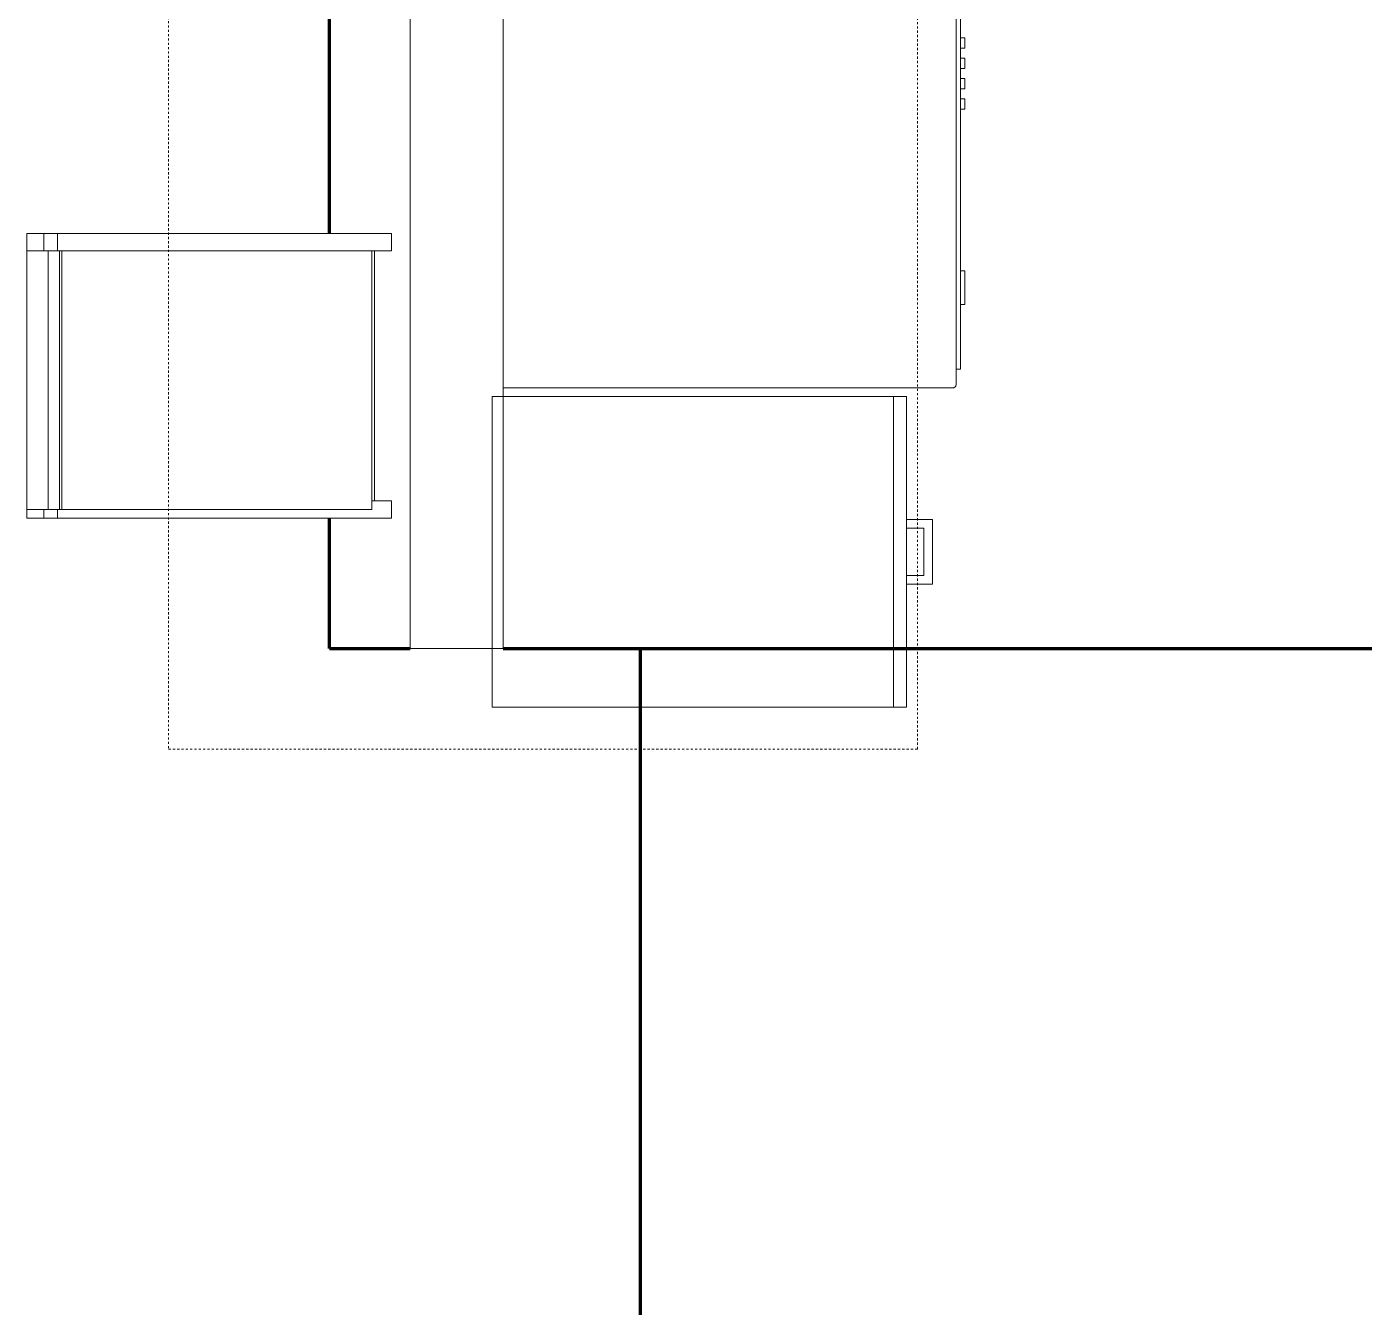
# Model space of a CAD drawing. Header units: inches. Extents: x -4217 to -1814, y 9706 to 12425.
# Drawn here: x -3632.5 to -3555, y 10976.4 to 11050.6 of the extents above; entities that cross this region are included whole.
import ezdxf

# ---------------------------------------------------------------- set-up
doc = ezdxf.new("R2010")
doc.units = ezdxf.units.IN
doc.header["$MEASUREMENT"] = 0
doc.linetypes.add('Dash', pattern=[0.25, 0.125, -0.125])
for name, color, linetype, lineweight in [('A-AREA-1', 130, 'Continuous', 70), ('A-WALL-4', 10, 'Continuous', 13), ('I-FURN-1', 7, 'Continuous', 9), ('Q-CASE-3', 7, 'Continuous', 9), ('Q-CASE-HDLN-1', 7, 'Dash', 9), ('Q-SPCQ-1', 7, 'Continuous', 9)]:
    doc.layers.add(name, color=color, linetype=linetype, lineweight=lineweight)

msp = doc.modelspace()

# ---------------------------------------------------------------- linework, layer by layer
at = {"layer": 'A-AREA-1'}
for p, q in [((-3614.97374, 11038.63794), (-3614.97374, 11051.25926)), ((-3614.97374, 11014.5894), (-3614.97374, 11022.13794)), ((-3614.97374, 11014.5894), (-3610.29874, 11014.5894)), ((-3604.92374, 11014.5894), (-3505.29874, 11014.5894)), ((-3596.97374, 11014.5894), (-3596.97374, 10972.5894))]:
    msp.add_line(p, q, dxfattribs=at)
at = {"layer": 'A-WALL-4'}
for p, q in [((-3610.29874, 11014.5894), (-3610.29874, 11121.9394)), ((-3604.92374, 11121.9394), (-3604.92374, 11014.5894)), ((-3610.29874, 11014.5894), (-3604.92374, 11014.5894))]:
    msp.add_line(p, q, dxfattribs=at)
at = {"layer": 'I-FURN-1'}
for p, q in [((-3631.52841, 11038.63794), (-3632.51322, 11038.63794)), ((-3632.51322, 11038.63794), (-3632.51322, 11037.63794)), ((-3631.52841, 11037.63794), (-3631.52841, 11038.63794)), ((-3630.73303, 11038.63794), (-3631.52841, 11038.63794)), ((-3630.73303, 11037.63794), (-3630.73303, 11038.63794)), ((-3630.73303, 11038.63794), (-3614.79531, 11038.63794)), ((-3614.79531, 11038.63794), (-3613.29906, 11038.63794)), ((-3613.29906, 11038.63794), (-3611.38031, 11038.63794)), ((-3611.38031, 11037.63794), (-3611.38031, 11038.63794)), ((-3632.51322, 11037.63794), (-3631.27218, 11037.63794)), ((-3632.51322, 11037.63794), (-3632.51322, 11022.63794)), ((-3631.27218, 11037.63794), (-3630.60733, 11037.63794)), ((-3631.27218, 11037.63794), (-3631.27218, 11022.63794)), ((-3630.60733, 11022.63794), (-3630.60733, 11037.63794)), ((-3630.60733, 11037.63794), (-3630.47879, 11037.63794)), ((-3630.47879, 11037.63794), (-3614.87949, 11037.63794)), ((-3630.47879, 11022.63794), (-3630.47879, 11037.63794)), ((-3614.87949, 11037.63794), (-3612.62682, 11037.63794)), ((-3612.62682, 11037.63794), (-3612.52686, 11037.63794)), ((-3612.45651, 11037.63794), (-3612.52686, 11037.63794)), ((-3612.51424, 11022.63794), (-3612.51424, 11037.63794)), ((-3612.37781, 11037.63794), (-3612.45651, 11037.63794)), ((-3612.37781, 11037.63794), (-3612.37781, 11023.13794)), ((-3611.38031, 11037.63794), (-3612.37781, 11037.63794)), ((-3612.5302, 11023.13794), (-3612.45651, 11023.13794)), ((-3612.45651, 11023.13794), (-3612.37781, 11023.13794)), ((-3612.37781, 11023.13794), (-3611.38031, 11023.13794)), ((-3611.38031, 11022.13794), (-3611.38031, 11023.13794)), ((-3632.51322, 11022.63794), (-3632.51322, 11022.13794)), ((-3631.27218, 11022.63794), (-3632.51322, 11022.63794)), ((-3632.51322, 11022.13794), (-3631.52841, 11022.13794)), ((-3631.52841, 11022.13794), (-3631.52841, 11022.63794)), ((-3631.52841, 11022.13794), (-3630.73303, 11022.13794)), ((-3630.60733, 11022.63794), (-3631.27218, 11022.63794)), ((-3630.73303, 11022.13794), (-3630.73303, 11022.63794)), ((-3614.79531, 11022.13794), (-3630.73303, 11022.13794)), ((-3630.47879, 11022.63794), (-3630.60733, 11022.63794)), ((-3614.87949, 11022.63794), (-3630.47879, 11022.63794)), ((-3612.62682, 11022.63794), (-3614.87949, 11022.63794)), ((-3613.29906, 11022.13794), (-3614.79531, 11022.13794)), ((-3611.38031, 11022.13794), (-3613.29906, 11022.13794)), ((-3612.52686, 11022.63794), (-3612.62682, 11022.63794))]:
    msp.add_line(p, q, dxfattribs=at)
at = {"layer": 'Q-CASE-3'}
for p, q in [((-3605.54874, 11029.1894), (-3582.29874, 11029.1894)), ((-3605.54874, 11011.1894), (-3605.54874, 11029.1894)), ((-3581.54874, 11029.1894), (-3582.29874, 11029.1894)), ((-3582.29874, 11029.1894), (-3582.29874, 11011.1894)), ((-3581.54874, 11011.1894), (-3581.54874, 11029.1894)), ((-3580.04874, 11022.0644), (-3581.54874, 11022.0644)), ((-3581.54874, 11022.0644), (-3581.54874, 11021.56502)), ((-3580.04874, 11018.3144), (-3580.04874, 11022.0644)), ((-3581.54874, 11021.56502), (-3580.54811, 11021.56502)), ((-3580.54811, 11021.56502), (-3580.54811, 11018.81377)), ((-3581.54874, 11018.3144), (-3581.54874, 11018.81377)), ((-3580.54811, 11018.81377), (-3581.54874, 11018.81377)), ((-3581.54874, 11018.3144), (-3580.04874, 11018.3144)), ((-3582.29874, 11011.1894), (-3605.54874, 11011.1894)), ((-3582.29874, 11011.1894), (-3581.54874, 11011.1894))]:
    msp.add_line(p, q, dxfattribs=at)
at = {"layer": 'Q-CASE-HDLN-1'}
for p, q in [((-3624.29874, 11121.9394), (-3624.29874, 11008.7644)), ((-3580.92374, 11008.7644), (-3580.92374, 11121.9394)), ((-3624.29874, 11008.7644), (-3580.92374, 11008.7644))]:
    msp.add_line(p, q, dxfattribs=at)
at = {"layer": 'Q-SPCQ-1'}
for p, q in [((-3578.67374, 11029.88625), (-3578.67374, 11052.61755)), ((-3578.42374, 11052.59646), (-3578.42374, 11030.78234)), ((-3578.17374, 11049.97329), (-3578.42374, 11049.97329)), ((-3578.17374, 11049.97329), (-3578.17374, 11049.38274)), ((-3578.42374, 11049.38274), (-3578.17374, 11049.38274)), ((-3578.17374, 11048.79219), (-3578.42374, 11048.79219)), ((-3578.17374, 11048.79219), (-3578.17374, 11048.20164)), ((-3578.42374, 11048.20164), (-3578.17374, 11048.20164)), ((-3578.17374, 11047.61109), (-3578.42374, 11047.61109)), ((-3578.17374, 11047.61109), (-3578.17374, 11047.02053)), ((-3578.42374, 11047.02053), (-3578.17374, 11047.02053)), ((-3578.17374, 11046.42998), (-3578.42374, 11046.42998)), ((-3578.17374, 11046.42998), (-3578.17374, 11045.83943)), ((-3578.42374, 11045.83943), (-3578.17374, 11045.83943)), ((-3578.17374, 11036.48194), (-3578.42374, 11036.48194)), ((-3578.17374, 11036.48194), (-3578.17374, 11035.49769)), ((-3578.17374, 11035.49769), (-3578.17374, 11034.51344)), ((-3578.42374, 11034.51344), (-3578.17374, 11034.51344)), ((-3578.67374, 11030.78234), (-3578.42374, 11030.78234)), ((-3604.92374, 11029.6894), (-3578.87059, 11029.6894))]:
    msp.add_line(p, q, dxfattribs=at)
for end in [0, 345]:
    msp.add_arc((-3578.87059, 11029.88625), 0.19685, 270, end, dxfattribs=at)

doc.saveas('drawing.dxf')
